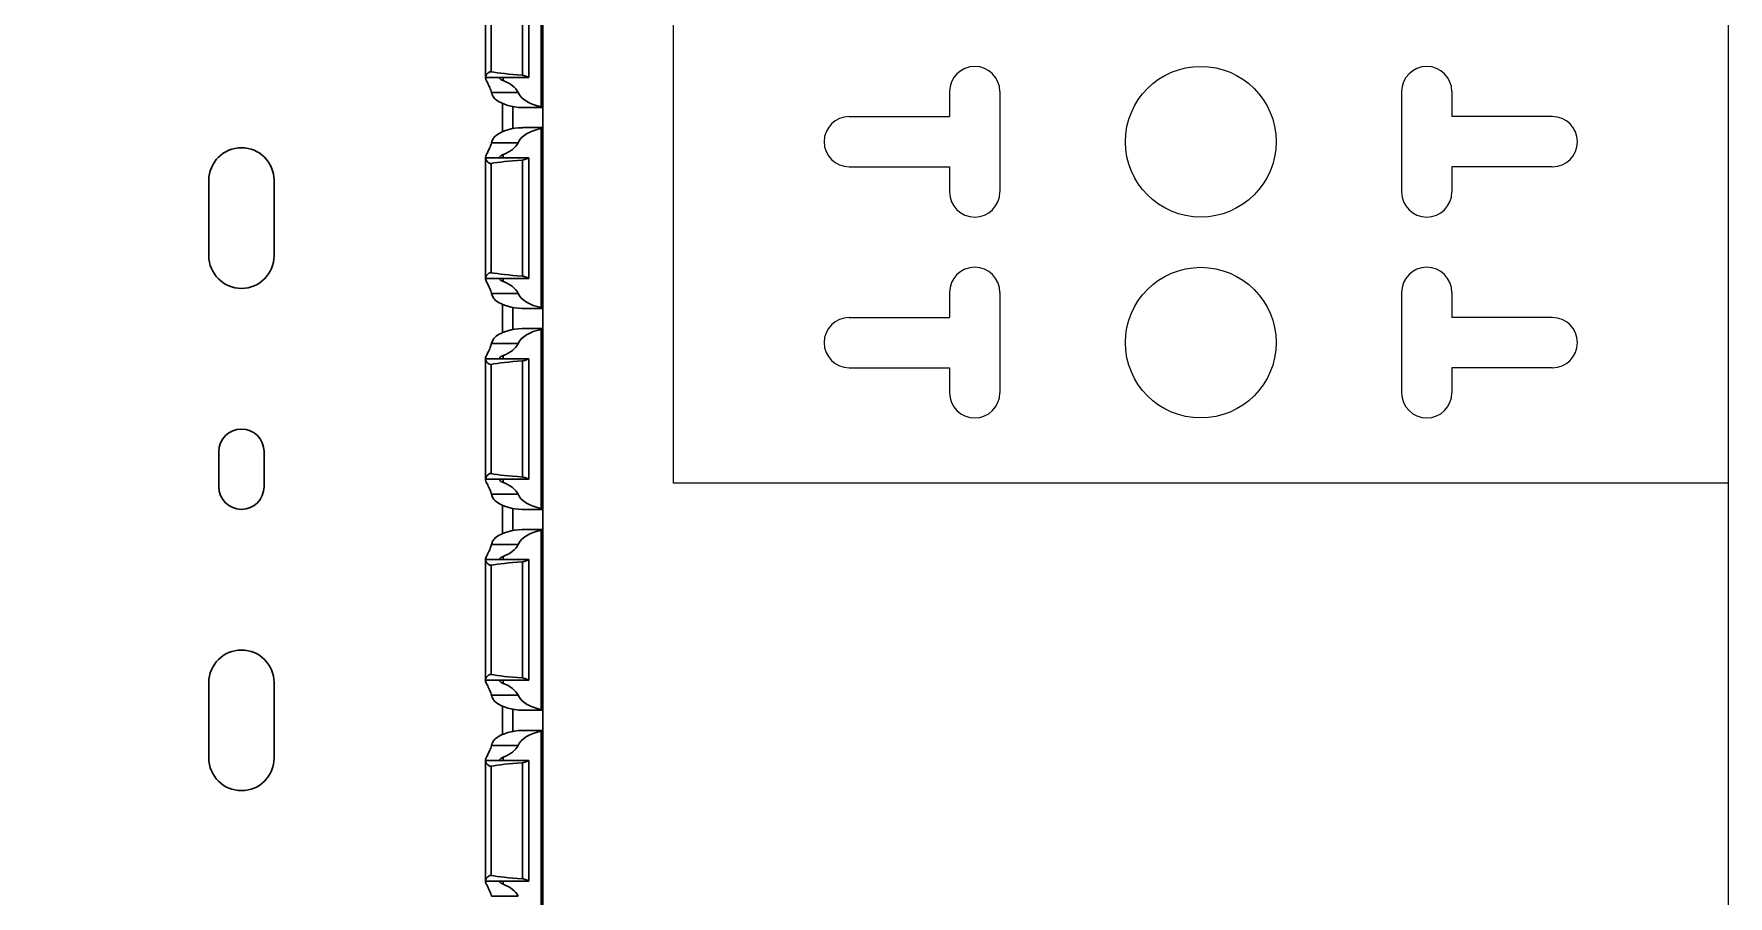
# Model space of a CAD drawing. Header units: millimetres. Extents: x -2573 to 2942, y -1220 to 2800.
# Drawn here: x 1856.9 to 2025.5, y 1272.5 to 1358.3 of the extents above; entities that cross this region are included whole.
import ezdxf

# ---------------------------------------------------------------- set-up
doc = ezdxf.new("R2010")
doc.units = ezdxf.units.MM

msp = doc.modelspace()

# ---------------------------------------------------------------- linework, layer by layer
at = {"linetype": 'Continuous', "lineweight": 30}
for p, q in [((1907.386, 1351.091), (1907.386, 1368.909)), ((1907.536, 1351.029), (1907.536, 1368.971)), ((1901.836, 1354.084), (1901.836, 1365.916)), ((1902.38, 1354.564), (1902.38, 1365.436)), ((1905.497, 1354.221), (1905.497, 1365.779)), ((1906.136, 1354), (1906.136, 1366)), ((1901.836, 1354), (1901.836, 1354.084)), ((1901.836, 1354), (1906.133, 1354)), ((1901.836, 1353.943), (1901.836, 1354)), ((1903.586, 1353.682), (1903.586, 1354)), ((1906.133, 1354), (1906.136, 1354)), ((1902.428, 1352.5), (1905.067, 1352.5)), ((1903.536, 1351.403), (1903.536, 1348.597)), ((1904.536, 1348.899), (1904.536, 1351.101)), ((1907.536, 1351), (1907.536, 1351.029)), ((1905.574, 1351), (1907.536, 1351)), ((1907.536, 1349), (1907.536, 1351)), ((1907.536, 1349), (1905.57, 1349)), ((1907.386, 1331.091), (1907.386, 1348.909)), ((1907.536, 1349), (1907.536, 1348.971)), ((1907.536, 1331.029), (1907.536, 1348.971)), ((1901.836, 1346), (1901.836, 1346.057)), ((1901.836, 1345.916), (1901.836, 1346)), ((1901.836, 1346), (1906.133, 1346)), ((1902.428, 1347.5), (1905.067, 1347.5)), ((1903.586, 1346), (1903.586, 1346.318)), ((1906.136, 1346), (1906.133, 1346)), ((1906.136, 1334), (1906.136, 1346)), ((1901.836, 1334.084), (1901.836, 1345.916)), ((1902.38, 1334.564), (1902.38, 1345.436)), ((1905.497, 1334.221), (1905.497, 1345.779)), ((1874.286, 1343.75), (1874.286, 1336.25)), ((1880.786, 1336.25), (1880.786, 1343.75)), ((1901.836, 1334), (1901.836, 1334.084)), ((1901.836, 1334), (1906.133, 1334)), ((1901.836, 1333.943), (1901.836, 1334)), ((1902.428, 1332.5), (1905.067, 1332.5)), ((1903.586, 1333.682), (1903.586, 1334)), ((1906.133, 1334), (1906.136, 1334)), ((1903.536, 1331.403), (1903.536, 1328.597)), ((1904.536, 1328.899), (1904.536, 1331.101)), ((1905.574, 1331), (1907.536, 1331)), ((1907.536, 1331), (1907.536, 1331.029)), ((1907.536, 1329), (1907.536, 1331)), ((1902.428, 1327.5), (1905.067, 1327.5)), ((1907.536, 1329), (1905.57, 1329)), ((1907.386, 1311.091), (1907.386, 1328.909)), ((1907.536, 1329), (1907.536, 1328.971)), ((1907.536, 1311.029), (1907.536, 1328.971)), ((1901.836, 1326), (1901.836, 1326.057)), ((1901.836, 1325.916), (1901.836, 1326)), ((1901.836, 1326), (1906.133, 1326)), ((1901.836, 1314.084), (1901.836, 1325.916)), ((1903.586, 1326), (1903.586, 1326.318)), ((1905.497, 1314.221), (1905.497, 1325.779)), ((1906.136, 1326), (1906.133, 1326)), ((1906.136, 1314), (1906.136, 1326)), ((1902.38, 1314.564), (1902.38, 1325.436)), ((1875.286, 1316.75), (1875.286, 1313.25)), ((1879.786, 1313.25), (1879.786, 1316.75)), ((1901.836, 1314), (1901.836, 1314.084)), ((1901.836, 1314), (1906.133, 1314)), ((1901.836, 1313.943), (1901.836, 1314)), ((1903.586, 1313.682), (1903.586, 1314)), ((1906.133, 1314), (1906.136, 1314)), ((1902.428, 1312.5), (1905.067, 1312.5)), ((1903.536, 1311.403), (1903.536, 1308.597)), ((1904.536, 1308.899), (1904.536, 1311.101)), ((1905.574, 1311), (1907.536, 1311)), ((1907.536, 1311), (1907.536, 1311.029)), ((1907.536, 1309), (1907.536, 1311)), ((1907.536, 1309), (1905.57, 1309)), ((1907.386, 1291.091), (1907.386, 1308.909)), ((1907.536, 1309), (1907.536, 1308.971)), ((1907.536, 1291.029), (1907.536, 1308.971)), ((1902.428, 1307.5), (1905.067, 1307.5)), ((1901.836, 1306), (1901.836, 1306.057)), ((1901.836, 1305.916), (1901.836, 1306)), ((1901.836, 1306), (1906.133, 1306)), ((1901.836, 1294.084), (1901.836, 1305.916)), ((1903.586, 1306), (1903.586, 1306.318)), ((1905.497, 1294.221), (1905.497, 1305.779)), ((1906.136, 1306), (1906.133, 1306)), ((1906.136, 1294), (1906.136, 1306)), ((1902.38, 1294.564), (1902.38, 1305.436)), ((1874.286, 1293.75), (1874.286, 1286.25)), ((1880.786, 1286.25), (1880.786, 1293.75)), ((1901.836, 1294), (1901.836, 1294.084)), ((1901.836, 1294), (1906.133, 1294)), ((1901.836, 1293.943), (1901.836, 1294)), ((1903.586, 1293.682), (1903.586, 1294)), ((1906.133, 1294), (1906.136, 1294)), ((1902.428, 1292.5), (1905.067, 1292.5)), ((1903.536, 1291.403), (1903.536, 1288.597)), ((1904.536, 1288.899), (1904.536, 1291.101)), ((1905.574, 1291), (1907.536, 1291)), ((1907.536, 1291), (1907.536, 1291.029)), ((1907.536, 1289), (1907.536, 1291)), ((1907.536, 1289), (1905.57, 1289)), ((1907.386, 1271.091), (1907.386, 1288.909)), ((1907.536, 1289), (1907.536, 1288.971)), ((1907.536, 1271.029), (1907.536, 1288.971)), ((1902.428, 1287.5), (1905.067, 1287.5)), ((1901.836, 1286), (1901.836, 1286.057)), ((1901.836, 1285.916), (1901.836, 1286)), ((1901.836, 1286), (1906.133, 1286)), ((1901.836, 1274.084), (1901.836, 1285.916)), ((1902.38, 1274.564), (1902.38, 1285.436)), ((1903.586, 1286), (1903.586, 1286.318)), ((1905.497, 1274.221), (1905.497, 1285.779)), ((1906.136, 1286), (1906.133, 1286)), ((1906.136, 1274), (1906.136, 1286)), ((1901.836, 1274), (1901.836, 1274.084)), ((1901.836, 1274), (1906.133, 1274)), ((1901.836, 1273.943), (1901.836, 1274)), ((1903.586, 1273.682), (1903.586, 1274)), ((1906.133, 1274), (1906.136, 1274)), ((1902.428, 1272.5), (1905.067, 1272.5))]:
    msp.add_line(p, q, dxfattribs=at)
for p, q in [((1948.036, 1352.6), (1948.036, 1350.1)), ((1953.036, 1352.6), (1953.036, 1342.6)), ((1993.036, 1352.6), (1993.036, 1342.6)), ((1998.036, 1352.6), (1998.036, 1350.1)), ((1938.036, 1350.1), (1948.036, 1350.1)), ((2008.036, 1350.1), (1998.036, 1350.1)), ((1938.036, 1345.1), (1948.036, 1345.1)), ((1948.036, 1345.1), (1948.036, 1342.6)), ((2008.036, 1345.1), (1998.036, 1345.1)), ((1998.036, 1345.1), (1998.036, 1342.6)), ((1948.036, 1332.6), (1948.036, 1330.1)), ((1953.036, 1332.6), (1953.036, 1322.6)), ((1993.036, 1332.6), (1993.036, 1322.6)), ((1998.036, 1332.6), (1998.036, 1330.1)), ((1938.036, 1330.1), (1948.036, 1330.1)), ((2008.036, 1330.1), (1998.036, 1330.1)), ((1938.036, 1325.1), (1948.036, 1325.1)), ((1948.036, 1325.1), (1948.036, 1322.6)), ((2008.036, 1325.1), (1998.036, 1325.1)), ((1998.036, 1325.1), (1998.036, 1322.6))]:
    msp.add_line(p, q)
for points in [[(1280.536, 1650), (2025.536, 1650), (2025.536, 480), (1280.536, 480)], [(1920.536, 1313.6), (1920.536, 1381.6), (2025.536, 1381.6), (2025.536, 1313.6)]]:
    msp.add_lwpolyline(points, close=True)
for centre in [(1973.036, 1347.6), (1973.036, 1327.6)]:
    msp.add_circle(centre, 7.5)
for centre, start, end in [((1950.536, 1352.6), 0, 180), ((1995.536, 1352.6), 0, 180), ((1938.036, 1347.6), 90, 270), ((2008.036, 1347.6), 270, 90), ((1950.536, 1342.6), 180, 0), ((1995.536, 1342.6), 180, 0), ((1950.536, 1332.6), 0, 180), ((1995.536, 1332.6), 0, 180), ((1938.036, 1327.6), 90, 270), ((2008.036, 1327.6), 270, 90), ((1950.536, 1322.6), 180, 0), ((1995.536, 1322.6), 180, 0)]:
    msp.add_arc(centre, 2.5, start, end)
for centre, radius, start, end in [((1877.536, 1343.75), 3.25, 0, 180), ((1877.536, 1336.25), 3.25, 180, 0), ((1877.536, 1316.75), 2.25, 0, 180), ((1877.536, 1313.25), 2.25, 180, 0), ((1877.536, 1293.75), 3.25, 0, 180), ((1877.536, 1286.25), 3.25, 180, 0)]:
    msp.add_arc(centre, radius, start, end, dxfattribs=at)
for centre, major_axis, ratio, start_param, end_param in [((1912.667, 1355), (11.43, 0), 0.0874887, 3.5926195, 4.0343588), ((1901.713, 1352), (3.464, 0), 0.5773503, 0.2526803, 0.9993486), ((1905.621, 1353), (3.464, 0), 0.5773503, 3.8025196, 4.673511), ((1908.421, 1353), (3.464, 0), 0.5773503, 3.3942729, 4.4090842), ((1905.621, 1347), (3.464, 0), 0.5773503, 1.6096743, 2.4806657), ((1908.421, 1347), (3.464, 0), 0.5773503, 1.8741012, 2.8889124), ((1901.713, 1348), (3.464, 0), 0.5773503, 5.2838367, 6.0305051), ((1912.667, 1345), (11.43, 0), 0.0874887, 2.2488265, 2.6905658), ((1912.667, 1335), (11.43, 0), 0.0874887, 3.5926195, 4.0343588), ((1901.713, 1332), (3.464, 0), 0.5773503, 0.2526803, 0.9993486), ((1908.421, 1333), (3.464, 0), 0.5773503, 3.3942729, 4.4090842), ((1905.621, 1333), (3.464, 0), 0.5773503, 3.8025196, 4.673511), ((1905.621, 1327), (3.464, 0), 0.5773503, 1.6096743, 2.4806657), ((1901.713, 1328), (3.464, 0), 0.5773503, 5.2838367, 6.0305051), ((1908.421, 1327), (3.464, 0), 0.5773503, 1.8741012, 2.8889124), ((1912.667, 1325), (11.43, 0), 0.0874887, 2.2488265, 2.6905658), ((1912.667, 1315), (11.43, 0), 0.0874887, 3.5926195, 4.0343588), ((1901.713, 1312), (3.464, 0), 0.5773503, 0.2526803, 0.9993486), ((1908.421, 1313), (3.464, 0), 0.5773503, 3.3942729, 4.4090842), ((1905.621, 1313), (3.464, 0), 0.5773503, 3.8025196, 4.673511), ((1905.621, 1307), (3.464, 0), 0.5773503, 1.6096743, 2.4806657), ((1908.421, 1307), (3.464, 0), 0.5773503, 1.8741012, 2.8889124), ((1901.713, 1308), (3.464, 0), 0.5773503, 5.2838367, 6.0305051), ((1912.667, 1305), (11.43, 0), 0.0874887, 2.2488265, 2.6905658), ((1912.667, 1295), (11.43, 0), 0.0874887, 3.5926195, 4.0343588), ((1901.713, 1292), (3.464, 0), 0.5773503, 0.2526803, 0.9993486), ((1908.421, 1293), (3.464, 0), 0.5773503, 3.3942729, 4.4090842), ((1905.621, 1293), (3.464, 0), 0.5773503, 3.8025196, 4.673511), ((1905.621, 1287), (3.464, 0), 0.5773503, 1.6096743, 2.4806657), ((1908.421, 1287), (3.464, 0), 0.5773503, 1.8741012, 2.8889124), ((1901.713, 1288), (3.464, 0), 0.5773503, 5.2838367, 6.0305051), ((1912.667, 1285), (11.43, 0), 0.0874887, 2.2488265, 2.6905658), ((1912.667, 1275), (11.43, 0), 0.0874887, 3.5926195, 4.0343588), ((1901.713, 1272), (3.464, 0), 0.5773503, 0.2526803, 0.9993486)]:
    msp.add_ellipse(centre, major_axis=major_axis, ratio=ratio, start_param=start_param, end_param=end_param, dxfattribs=at)
for points, knots in [([(1901.836, 1354.084), (1901.836, 1354.117), (1901.853, 1354.159), (1901.908, 1354.252), (1901.946, 1354.303), (1902.036, 1354.406), (1902.09, 1354.458), (1902.186, 1354.524), (1902.22, 1354.544), (1902.298, 1354.568), (1902.34, 1354.571), (1902.38, 1354.564)], [0, 0, 0, 0, 0.25, 0.25, 0.5, 0.5, 0.75, 0.75, 0.875, 0.875, 1, 1, 1, 1]), ([(1902.428, 1352.5), (1902.384, 1352.677), (1902.322, 1352.842), (1902.191, 1353.145), (1902.122, 1353.286), (1901.997, 1353.535), (1901.941, 1353.646), (1901.881, 1353.782), (1901.865, 1353.822), (1901.842, 1353.891), (1901.836, 1353.92), (1901.836, 1353.943)], [0, 0, 0, 0, 0.25, 0.25, 0.5, 0.5, 0.75, 0.75, 0.875, 0.875, 1, 1, 1, 1]), ([(1903.423, 1354), (1903.349, 1354), (1903.294, 1353.995), (1903.234, 1353.966), (1903.229, 1353.941), (1903.283, 1353.845), (1903.408, 1353.748), (1903.586, 1353.682)], [0, 0, 0, 0, 0.25, 0.25, 0.5, 0.5, 1, 1, 1, 1]), ([(1905.497, 1354.221), (1905.664, 1354.209), (1905.814, 1354.15), (1905.983, 1354.071), (1906.03, 1354.046), (1906.101, 1354.011), (1906.124, 1354), (1906.133, 1354)], [0, 0, 0, 0, 0.5, 0.5, 0.75, 0.75, 1, 1, 1, 1]), ([(1902.886, 1351.772), (1902.771, 1351.858), (1902.674, 1351.964), (1902.521, 1352.211), (1902.465, 1352.351), (1902.428, 1352.5)], [0, 0, 0, 0, 0.5, 0.5, 1, 1, 1, 1]), ([(1907.386, 1351.091), (1907.432, 1351.083), (1907.47, 1351.072), (1907.522, 1351.049), (1907.536, 1351.038), (1907.536, 1351.029)], [0, 0, 0, 0, 0.5, 0.5, 1, 1, 1, 1]), ([(1905.574, 1351), (1905.573, 1351), (1905.557, 1350.999), (1905.522, 1351.001), (1905.49, 1351.001), (1905.486, 1351.002)], [0, 0, 0, 0, 0.0381788, 0.88892, 1, 1, 1, 1]), ([(1902.428, 1347.5), (1902.465, 1347.648), (1902.521, 1347.789), (1902.674, 1348.035), (1902.771, 1348.142), (1902.886, 1348.228)], [0, 0, 0, 0, 0.5, 0.5, 1, 1, 1, 1]), ([(1905.486, 1348.998), (1905.499, 1348.999), (1905.532, 1349), (1905.556, 1349), (1905.57, 1349)], [0, 0, 0, 0, 0.38156191, 1, 1, 1, 1]), ([(1907.536, 1348.971), (1907.536, 1348.962), (1907.522, 1348.951), (1907.47, 1348.928), (1907.432, 1348.917), (1907.386, 1348.909)], [0, 0, 0, 0, 0.5, 0.5, 1, 1, 1, 1]), ([(1901.836, 1346.057), (1901.836, 1346.08), (1901.842, 1346.109), (1901.864, 1346.178), (1901.881, 1346.218), (1901.941, 1346.354), (1901.997, 1346.464), (1902.123, 1346.715), (1902.191, 1346.854), (1902.322, 1347.159), (1902.384, 1347.324), (1902.428, 1347.5)], [0, 0, 0, 0, 0.125, 0.125, 0.25, 0.25, 0.5, 0.5, 0.75, 0.75, 1, 1, 1, 1]), ([(1903.586, 1346.318), (1903.407, 1346.251), (1903.282, 1346.154), (1903.229, 1346.059), (1903.234, 1346.034), (1903.294, 1346.005), (1903.348, 1346), (1903.423, 1346)], [0, 0, 0, 0, 0.5, 0.5, 0.75, 0.75, 1, 1, 1, 1]), ([(1906.133, 1346), (1906.125, 1346), (1906.101, 1345.989), (1906.03, 1345.954), (1905.982, 1345.929), (1905.814, 1345.85), (1905.664, 1345.791), (1905.497, 1345.779)], [0, 0, 0, 0, 0.25, 0.25, 0.5, 0.5, 1, 1, 1, 1]), ([(1902.38, 1345.436), (1902.34, 1345.429), (1902.298, 1345.432), (1902.22, 1345.457), (1902.185, 1345.476), (1902.089, 1345.542), (1902.037, 1345.594), (1901.945, 1345.697), (1901.908, 1345.748), (1901.853, 1345.841), (1901.836, 1345.883), (1901.836, 1345.916)], [0, 0, 0, 0, 0.125, 0.125, 0.25, 0.25, 0.5, 0.5, 0.75, 0.75, 1, 1, 1, 1]), ([(1901.836, 1334.084), (1901.836, 1334.117), (1901.853, 1334.159), (1901.908, 1334.252), (1901.946, 1334.303), (1902.036, 1334.406), (1902.09, 1334.458), (1902.186, 1334.524), (1902.22, 1334.544), (1902.298, 1334.568), (1902.34, 1334.571), (1902.38, 1334.564)], [0, 0, 0, 0, 0.25, 0.25, 0.5, 0.5, 0.75, 0.75, 0.875, 0.875, 1, 1, 1, 1]), ([(1905.497, 1334.221), (1905.501, 1334.221), (1905.567, 1334.216), (1905.71, 1334.188), (1905.899, 1334.113), (1906.045, 1334.039), (1906.115, 1334.004), (1906.129, 1334.001), (1906.133, 1334)], [0, 0, 0, 0, 0.0120174, 0.1986524, 0.4473026, 0.6987112, 0.9096131, 1, 1, 1, 1]), ([(1902.428, 1332.5), (1902.384, 1332.677), (1902.322, 1332.842), (1902.191, 1333.145), (1902.122, 1333.286), (1901.997, 1333.535), (1901.941, 1333.646), (1901.881, 1333.782), (1901.865, 1333.822), (1901.842, 1333.891), (1901.836, 1333.92), (1901.836, 1333.943)], [0, 0, 0, 0, 0.25, 0.25, 0.5, 0.5, 0.75, 0.75, 0.875, 0.875, 1, 1, 1, 1]), ([(1902.886, 1331.772), (1902.771, 1331.858), (1902.674, 1331.964), (1902.521, 1332.211), (1902.465, 1332.351), (1902.428, 1332.5)], [0, 0, 0, 0, 0.5, 0.5, 1, 1, 1, 1]), ([(1903.423, 1334), (1903.386, 1333.999), (1903.301, 1333.997), (1903.235, 1333.972), (1903.233, 1333.918), (1903.303, 1333.838), (1903.425, 1333.751), (1903.539, 1333.702), (1903.586, 1333.682)], [0, 0, 0, 0, 0.1358561, 0.3122271, 0.4850878, 0.6642667, 0.8597621, 1, 1, 1, 1]), ([(1905.574, 1331), (1905.573, 1331), (1905.557, 1330.999), (1905.522, 1331.001), (1905.49, 1331.001), (1905.486, 1331.002)], [0, 0, 0, 0, 0.0381809, 0.888918, 1, 1, 1, 1]), ([(1907.386, 1331.091), (1907.432, 1331.083), (1907.47, 1331.072), (1907.522, 1331.049), (1907.536, 1331.038), (1907.536, 1331.029)], [0, 0, 0, 0, 0.5, 0.5, 1, 1, 1, 1]), ([(1901.836, 1326.057), (1901.837, 1326.067), (1901.84, 1326.119), (1901.904, 1326.281), (1902.078, 1326.626), (1902.289, 1327.043), (1902.389, 1327.373), (1902.428, 1327.5)], [0, 0, 0, 0, 0.0523355, 0.2727866, 0.5176519, 0.814951, 1, 1, 1, 1]), ([(1902.428, 1327.5), (1902.465, 1327.648), (1902.521, 1327.789), (1902.674, 1328.035), (1902.771, 1328.142), (1902.886, 1328.228)], [0, 0, 0, 0, 0.5, 0.5, 1, 1, 1, 1]), ([(1905.486, 1328.999), (1905.499, 1328.999), (1905.532, 1329), (1905.556, 1329), (1905.57, 1329)], [0, 0, 0, 0, 0.3815607, 1, 1, 1, 1]), ([(1907.536, 1328.971), (1907.533, 1328.965), (1907.526, 1328.952), (1907.473, 1328.929), (1907.419, 1328.915), (1907.388, 1328.909), (1907.386, 1328.909)], [0, 0, 0, 0, 0.3271285, 0.6540537, 0.9845677, 1, 1, 1, 1]), ([(1902.38, 1325.436), (1902.363, 1325.434), (1902.321, 1325.429), (1902.24, 1325.446), (1902.124, 1325.51), (1901.998, 1325.631), (1901.89, 1325.769), (1901.841, 1325.865), (1901.837, 1325.905), (1901.836, 1325.916)], [0, 0, 0, 0, 0.0525604, 0.1305059, 0.2478621, 0.4694819, 0.7123997, 0.9207728, 1, 1, 1, 1]), ([(1903.586, 1326.318), (1903.407, 1326.251), (1903.282, 1326.154), (1903.229, 1326.059), (1903.234, 1326.034), (1903.294, 1326.005), (1903.348, 1326), (1903.423, 1326)], [0, 0, 0, 0, 0.5, 0.5, 0.75, 0.75, 1, 1, 1, 1]), ([(1906.133, 1326), (1906.125, 1326), (1906.101, 1325.989), (1906.03, 1325.954), (1905.982, 1325.929), (1905.814, 1325.85), (1905.664, 1325.791), (1905.497, 1325.779)], [0, 0, 0, 0, 0.25, 0.25, 0.5, 0.5, 1, 1, 1, 1]), ([(1901.836, 1314.084), (1901.836, 1314.117), (1901.853, 1314.159), (1901.908, 1314.252), (1901.946, 1314.303), (1902.036, 1314.406), (1902.09, 1314.458), (1902.186, 1314.524), (1902.22, 1314.544), (1902.298, 1314.568), (1902.34, 1314.571), (1902.38, 1314.564)], [0, 0, 0, 0, 0.25, 0.25, 0.5, 0.5, 0.75, 0.75, 0.875, 0.875, 1, 1, 1, 1]), ([(1902.428, 1312.5), (1902.42, 1312.53), (1902.355, 1312.777), (1902.169, 1313.203), (1901.941, 1313.64), (1901.844, 1313.862), (1901.838, 1313.927), (1901.836, 1313.943)], [0, 0, 0, 0, 0.043589, 0.3538907, 0.6725828, 0.9202149, 1, 1, 1, 1]), ([(1903.423, 1314), (1903.386, 1313.999), (1903.301, 1313.997), (1903.235, 1313.972), (1903.233, 1313.918), (1903.303, 1313.838), (1903.425, 1313.751), (1903.539, 1313.702), (1903.586, 1313.682)], [0, 0, 0, 0, 0.1358562, 0.3122237, 0.485089, 0.6642597, 0.8597627, 1, 1, 1, 1]), ([(1905.497, 1314.221), (1905.664, 1314.209), (1905.814, 1314.15), (1905.983, 1314.071), (1906.03, 1314.046), (1906.101, 1314.011), (1906.124, 1314), (1906.133, 1314)], [0, 0, 0, 0, 0.5, 0.5, 0.75, 0.75, 1, 1, 1, 1]), ([(1902.886, 1311.772), (1902.771, 1311.858), (1902.674, 1311.964), (1902.521, 1312.211), (1902.465, 1312.351), (1902.428, 1312.5)], [0, 0, 0, 0, 0.5, 0.5, 1, 1, 1, 1]), ([(1905.574, 1311), (1905.573, 1311), (1905.557, 1311), (1905.522, 1311.001), (1905.49, 1311.001), (1905.486, 1311.002)], [0, 0, 0, 0, 0.03817704, 0.88892189, 1, 1, 1, 1]), ([(1907.386, 1311.091), (1907.432, 1311.083), (1907.47, 1311.072), (1907.522, 1311.049), (1907.536, 1311.038), (1907.536, 1311.029)], [0, 0, 0, 0, 0.5, 0.5, 1, 1, 1, 1]), ([(1905.486, 1308.998), (1905.499, 1308.999), (1905.532, 1309), (1905.556, 1309), (1905.57, 1309)], [0, 0, 0, 0, 0.3815601, 1, 1, 1, 1]), ([(1907.536, 1308.971), (1907.533, 1308.965), (1907.526, 1308.952), (1907.473, 1308.929), (1907.419, 1308.915), (1907.388, 1308.909), (1907.386, 1308.909)], [0, 0, 0, 0, 0.3271285, 0.6540537, 0.9845677, 1, 1, 1, 1]), ([(1901.836, 1306.057), (1901.837, 1306.067), (1901.84, 1306.119), (1901.904, 1306.281), (1902.078, 1306.626), (1902.289, 1307.043), (1902.389, 1307.373), (1902.428, 1307.5)], [0, 0, 0, 0, 0.0523356, 0.2727926, 0.5176506, 0.8149505, 1, 1, 1, 1]), ([(1902.428, 1307.5), (1902.46, 1307.605), (1902.539, 1307.857), (1902.714, 1308.092), (1902.857, 1308.205), (1902.886, 1308.228)], [0, 0, 0, 0, 0.3608713, 0.8704488, 1, 1, 1, 1]), ([(1902.38, 1305.436), (1902.34, 1305.429), (1902.298, 1305.432), (1902.22, 1305.457), (1902.185, 1305.476), (1902.089, 1305.542), (1902.037, 1305.594), (1901.945, 1305.697), (1901.908, 1305.748), (1901.853, 1305.841), (1901.836, 1305.883), (1901.836, 1305.916)], [0, 0, 0, 0, 0.125, 0.125, 0.25, 0.25, 0.5, 0.5, 0.75, 0.75, 1, 1, 1, 1]), ([(1903.586, 1306.318), (1903.565, 1306.309), (1903.48, 1306.276), (1903.353, 1306.202), (1903.246, 1306.108), (1903.225, 1306.037), (1903.286, 1306.004), (1903.379, 1306.001), (1903.423, 1306)], [0, 0, 0, 0, 0.0611019, 0.2425797, 0.4485729, 0.6524976, 0.8367922, 1, 1, 1, 1]), ([(1906.133, 1306), (1906.126, 1305.998), (1906.108, 1305.994), (1906.027, 1305.952), (1905.884, 1305.881), (1905.702, 1305.807), (1905.558, 1305.787), (1905.497, 1305.779)], [0, 0, 0, 0, 0.1353907, 0.3401479, 0.5592591, 0.8133117, 1, 1, 1, 1]), ([(1901.836, 1294.084), (1901.841, 1294.108), (1901.851, 1294.166), (1901.935, 1294.294), (1902.05, 1294.423), (1902.166, 1294.515), (1902.258, 1294.56), (1902.331, 1294.571), (1902.368, 1294.566), (1902.38, 1294.564)], [0, 0, 0, 0, 0.1638403, 0.4014745, 0.6435495, 0.7784763, 0.8847051, 0.9625811, 1, 1, 1, 1]), ([(1902.428, 1292.5), (1902.42, 1292.53), (1902.355, 1292.777), (1902.169, 1293.203), (1901.941, 1293.64), (1901.844, 1293.862), (1901.838, 1293.927), (1901.836, 1293.943)], [0, 0, 0, 0, 0.0436011, 0.3538897, 0.6725886, 0.9202191, 1, 1, 1, 1]), ([(1903.423, 1294), (1903.349, 1294), (1903.294, 1293.995), (1903.234, 1293.966), (1903.229, 1293.941), (1903.283, 1293.845), (1903.408, 1293.748), (1903.586, 1293.682)], [0, 0, 0, 0, 0.25, 0.25, 0.5, 0.5, 1, 1, 1, 1]), ([(1905.497, 1294.221), (1905.664, 1294.209), (1905.814, 1294.15), (1905.983, 1294.071), (1906.03, 1294.046), (1906.101, 1294.011), (1906.124, 1294), (1906.133, 1294)], [0, 0, 0, 0, 0.5, 0.5, 0.75, 0.75, 1, 1, 1, 1]), ([(1902.886, 1291.772), (1902.771, 1291.858), (1902.674, 1291.964), (1902.521, 1292.211), (1902.465, 1292.351), (1902.428, 1292.5)], [0, 0, 0, 0, 0.5, 0.5, 1, 1, 1, 1]), ([(1905.574, 1291), (1905.573, 1291), (1905.557, 1290.999), (1905.522, 1291.001), (1905.49, 1291.001), (1905.486, 1291.002)], [0, 0, 0, 0, 0.0381809, 0.888918, 1, 1, 1, 1]), ([(1907.386, 1291.091), (1907.397, 1291.089), (1907.435, 1291.082), (1907.49, 1291.065), (1907.53, 1291.044), (1907.534, 1291.033), (1907.536, 1291.029)], [0, 0, 0, 0, 0.1176502, 0.4309479, 0.7574149, 1, 1, 1, 1]), ([(1905.486, 1288.998), (1905.499, 1288.999), (1905.532, 1289), (1905.556, 1289), (1905.57, 1289)], [0, 0, 0, 0, 0.3815601, 1, 1, 1, 1]), ([(1907.536, 1288.971), (1907.536, 1288.962), (1907.522, 1288.951), (1907.47, 1288.928), (1907.432, 1288.917), (1907.386, 1288.909)], [0, 0, 0, 0, 0.5, 0.5, 1, 1, 1, 1]), ([(1901.836, 1286.057), (1901.836, 1286.08), (1901.842, 1286.109), (1901.864, 1286.178), (1901.881, 1286.218), (1901.941, 1286.354), (1901.997, 1286.464), (1902.123, 1286.715), (1902.191, 1286.854), (1902.322, 1287.159), (1902.384, 1287.324), (1902.428, 1287.5)], [0, 0, 0, 0, 0.125, 0.125, 0.25, 0.25, 0.5, 0.5, 0.75, 0.75, 1, 1, 1, 1]), ([(1902.428, 1287.5), (1902.465, 1287.648), (1902.521, 1287.789), (1902.674, 1288.035), (1902.771, 1288.142), (1902.886, 1288.228)], [0, 0, 0, 0, 0.5, 0.5, 1, 1, 1, 1]), ([(1902.38, 1285.436), (1902.363, 1285.434), (1902.321, 1285.429), (1902.24, 1285.446), (1902.124, 1285.51), (1901.998, 1285.631), (1901.89, 1285.769), (1901.841, 1285.865), (1901.837, 1285.905), (1901.836, 1285.916)], [0, 0, 0, 0, 0.052559, 0.130506, 0.2478643, 0.4694697, 0.7124109, 0.9207713, 1, 1, 1, 1]), ([(1903.586, 1286.318), (1903.407, 1286.251), (1903.282, 1286.154), (1903.229, 1286.059), (1903.234, 1286.034), (1903.294, 1286.005), (1903.348, 1286), (1903.423, 1286)], [0, 0, 0, 0, 0.5, 0.5, 0.75, 0.75, 1, 1, 1, 1]), ([(1906.133, 1286), (1906.125, 1286), (1906.101, 1285.989), (1906.03, 1285.954), (1905.982, 1285.929), (1905.814, 1285.85), (1905.664, 1285.791), (1905.497, 1285.779)], [0, 0, 0, 0, 0.25, 0.25, 0.5, 0.5, 1, 1, 1, 1]), ([(1901.836, 1274.084), (1901.836, 1274.117), (1901.853, 1274.159), (1901.908, 1274.252), (1901.946, 1274.303), (1902.036, 1274.406), (1902.09, 1274.458), (1902.186, 1274.524), (1902.22, 1274.544), (1902.298, 1274.568), (1902.34, 1274.571), (1902.38, 1274.564)], [0, 0, 0, 0, 0.25, 0.25, 0.5, 0.5, 0.75, 0.75, 0.875, 0.875, 1, 1, 1, 1]), ([(1902.428, 1272.5), (1902.42, 1272.53), (1902.355, 1272.777), (1902.169, 1273.203), (1901.941, 1273.64), (1901.844, 1273.862), (1901.838, 1273.927), (1901.836, 1273.943)], [0, 0, 0, 0, 0.0435892, 0.353892, 0.6725853, 0.9202183, 1, 1, 1, 1]), ([(1903.423, 1274), (1903.386, 1273.999), (1903.301, 1273.997), (1903.235, 1273.972), (1903.233, 1273.918), (1903.303, 1273.838), (1903.425, 1273.751), (1903.539, 1273.702), (1903.586, 1273.682)], [0, 0, 0, 0, 0.135856, 0.3122268, 0.4850873, 0.6642586, 0.8597622, 1, 1, 1, 1]), ([(1905.497, 1274.221), (1905.501, 1274.221), (1905.567, 1274.216), (1905.71, 1274.188), (1905.899, 1274.113), (1906.045, 1274.039), (1906.115, 1274.004), (1906.129, 1274.001), (1906.133, 1274)], [0, 0, 0, 0, 0.0120174, 0.1986524, 0.4473026, 0.6987112, 0.9096131, 1, 1, 1, 1])]:
    msp.add_open_spline(points, degree=3, knots=knots, dxfattribs=at)

doc.saveas('drawing.dxf')
